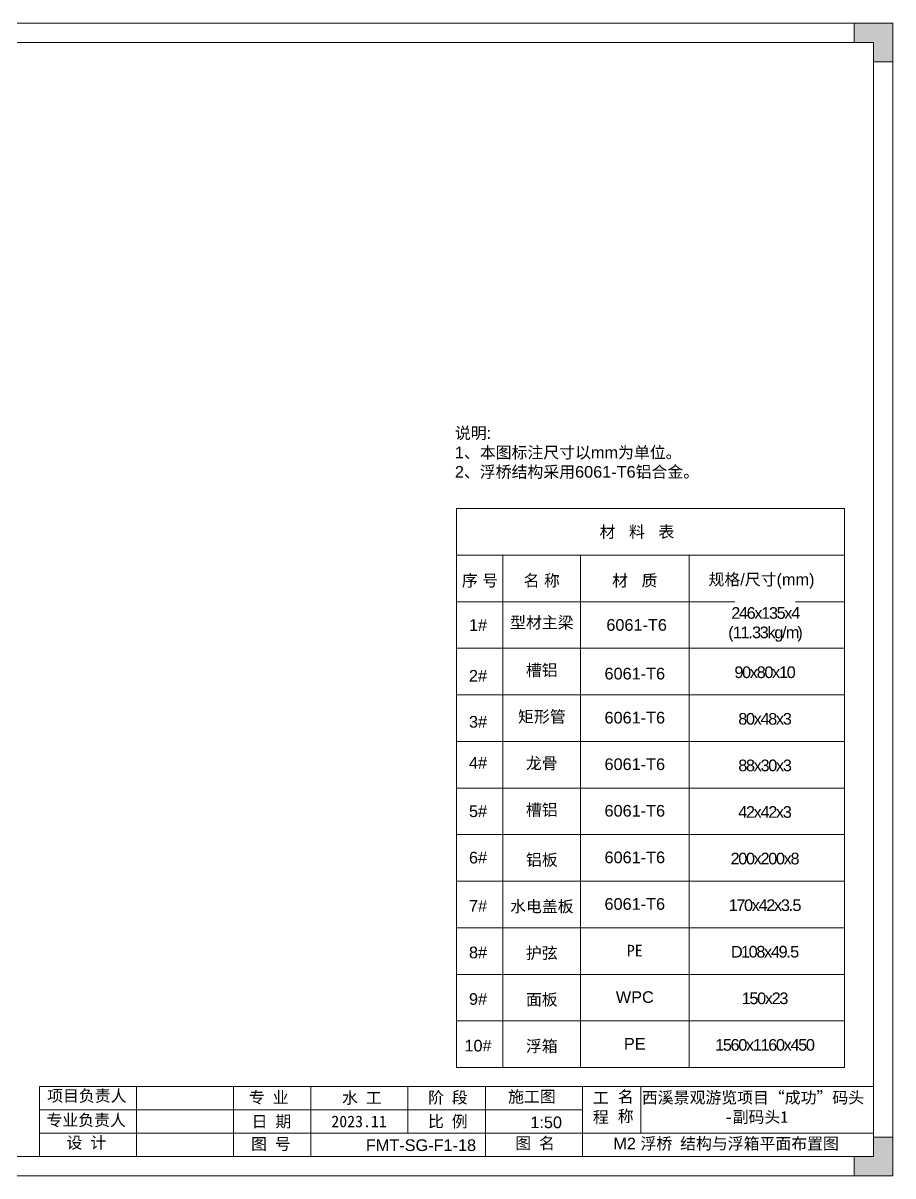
# Model space of a CAD drawing. Header units: millimetres. Extents: x 136606 to 1229059, y 82794 to 127566.
# Drawn here: x 919807 to 931017, y 112490 to 127340 of the extents above; entities that cross this region are included whole.
import ezdxf

# ---------------------------------------------------------------- set-up
doc = ezdxf.new("R2010")
doc.units = ezdxf.units.MM
doc.layers.add('图框', color=7, linetype='Continuous', lineweight=13)
doc.layers.add('文本', color=3, linetype='Continuous', lineweight=13)
doc.styles.add('Arial', font='arial.ttf')
doc.styles.get("Standard").update_dxf_attribs({"font": 'arial.ttf'})

# ---------------------------------------------------------------- blocks, each defined once
blk = doc.blocks.new('GW-TK')
at = {"layer": '图框', "linetype": 'Continuous', "lineweight": 0}
h = blk.add_hatch(color=256, dxfattribs=at)
h.dxf.hatch_style = 1
h.paths.add_polyline_path([(927593.55, 464715.01), (927593.55, 464710.01), (927598.55, 464710.01), (927598.55, 464705.01), (927603.55, 464705.01), (927603.55, 464715.01)])
h = blk.add_hatch(color=256, dxfattribs=at)
h.dxf.hatch_style = 1
h.paths.add_polyline_path([(927603.55, 464418.01), (927603.55, 464428.01), (927598.55, 464428.01), (927598.55, 464423.01), (927593.55, 464423.01), (927593.55, 464418.01)])
at = {"layer": '图框', "linetype": 'Continuous'}
for p, q in [((927383.55, 464441.02), (927383.55, 464423.01)), ((927408.55, 464441.02), (927408.55, 464423.01)), ((927433.55, 464441.02), (927433.55, 464423.01)), ((927453.55, 464441.02), (927453.55, 464423.01)), ((927478.55, 464441.02), (927478.55, 464429.01)), ((927498.55, 464441.02), (927498.55, 464423.01)), ((927523.55, 464441.02), (927523.55, 464423.01)), ((927538.55, 464441.02), (927538.55, 464429.01)), ((927383.55, 464435.01), (927523.55, 464435.01)), ((927451.56, 464429.01), (927383.55, 464429.01)), ((927383.55, 464429.01), (927598.55, 464429.01))]:
    blk.add_line(p, q, dxfattribs=at)
at = {"layer": '图框'}
for points in [[(927183.55, 464715.01), (927603.55, 464715.01), (927603.55, 464418.01), (927183.55, 464418.01)], [(927188.55, 464710.01), (927598.55, 464710.01), (927598.55, 464423.01), (927188.55, 464423.01)]]:
    blk.add_lwpolyline(points, close=True, dxfattribs=at)
at = {"layer": '图框', "linetype": 'Continuous', "lineweight": 0}
for points in [[(927598.55, 464705.01), (927598.55, 464710.01), (927593.55, 464710.01), (927593.55, 464715.01), (927603.55, 464715.01), (927603.55, 464705.01)], [(927598.55, 464428.01), (927598.55, 464423.01), (927593.55, 464423.01), (927593.55, 464418.01), (927603.55, 464418.01), (927603.55, 464428.01)]]:
    blk.add_lwpolyline(points, close=True, dxfattribs=at)
at = {"layer": '图框', "linetype": 'Continuous'}
blk.add_lwpolyline([(927383.55, 464441.02), (927598.55, 464441.02)], dxfattribs=at)
at = {"layer": '图框', "linetype": 'Continuous', "char_height": 3, "attachment_point": 1}
for s, width, heights, insert in [('{\\fSimSun|b0|i0|c134|p2;项目负责人}', 26.0225, [0], (927385.56, 464440.15)), ('{\\fSimSun|b0|i0|c134|p2;名 称}', 5.2119, [0], (927532.62, 464439.93)), ('{\\fSimSun|b0|i0|c134|p2;专 业}', 12.8345, [0], (927437.53, 464439.73)), ('{\\fSimSun|b0|i0|c134|p2;阶 段}', 17.4775, [0], (927483.73, 464439.73)), ('{\\fSimSun|b0|i0|c134|p2;工 程}', 5.2119, [0], (927526.21, 464439.66)), ('{\\fSimSun|b0|i0|c134|p2;专业负责人}', 24.6361, [2.04], (927385.39, 464433.9)), ('{\\fSimSun|b0|i0|c134|p2;日 期}', 11.224, [0], (927438.25, 464433.55)), ('{\\fSimSun|b0|i0|c134|p2;比 例}', 10.9146, [0], (927483.71, 464433.55)), ('{\\fSimSun|b0|i0|c134|p2;设 计}', 16.2353, [0], (927390.55, 464428.09)), ('{\\fSimSun|b0|i0|c134|p2;图 号}', 23.6261, [0], (927438.11, 464427.75)), ('{\\fSimSun|b0|i0|c134|p2;图 名}', 12.066, [0], (927506.19, 464427.94))]:
    blk.add_mtext_dynamic_manual_height_columns(s, width=width, gutter_width=17.5, heights=heights, dxfattribs=dict(at, insert=insert))
at = {"layer": '图框', "color": 3, "linetype": 'Continuous', "char_height": 3, "attachment_point": 1}
for s, width, insert in [('\\pt9;{\\fSimSun|b0|i0|c134|p2;施工图}', 18.6303, (927504.36, 464439.94)), ('{\\fSimSun|b0|i0|c134|p2;水 工}', 11.224, (927461.55, 464439.63)), ('\\pi0.39911,t9.39911;{\\fSimSun|b0|i0|c134|p2;西溪景观游览项目“成功”码头\\P\\pi21.75744,t30.75744;-副码头1}', 60.0149, (927538.45, 464439.71)), ('{\\fSimSun|b0|i0|c134|p2;2023.11}', 11.224, (927458.8, 464433.55))]:
    blk.add_mtext_dynamic_manual_height_columns(s, width=width, gutter_width=17.5, heights=[0], dxfattribs=dict(at, insert=insert))

msp = doc.modelspace()

# ---------------------------------------------------------------- linework, layer by layer
at = {"layer": '文本'}
for p, q in [((925391.742, 121086.8316), (925391.742, 113886.8513)), ((925391.742, 121086.8316), (930391.6767, 121086.8316)), ((930391.6767, 121086.8316), (930391.6767, 113886.8513)), ((930391.6767, 121086.8316), (930391.6767, 113886.8513)), ((930391.6767, 121086.8316), (930391.6767, 113886.8513)), ((925391.742, 120486.8513), (930391.6767, 120486.8513)), ((925991.7158, 120486.8513), (925991.7158, 113886.8513)), ((926991.6897, 120486.8513), (926991.6897, 113886.8513)), ((928391.6664, 120486.8513), (928391.6664, 113886.8513)), ((925391.742, 119886.8513), (930391.6767, 119886.8513)), ((925391.742, 119286.8513), (930391.6767, 119286.8513)), ((925391.742, 118686.8513), (930391.6767, 118686.8513)), ((925391.742, 118086.8513), (930391.6767, 118086.8513)), ((925391.742, 117486.8513), (930391.6767, 117486.8513)), ((925391.742, 116886.8513), (930391.6767, 116886.8513)), ((925391.742, 116286.8513), (930391.6767, 116286.8513)), ((925391.742, 115686.8513), (930391.6767, 115686.8513)), ((925391.742, 115086.8513), (930391.6767, 115086.8513)), ((925391.742, 114486.8513), (930391.6767, 114486.8513)), ((925391.742, 113886.8513), (930391.6767, 113886.8513))]:
    msp.add_line(p, q, dxfattribs=at)

# ---------------------------------------------------------------- block references
at = {"xscale": 50, "yscale": 50, "zscale": 50}
msp.add_blockref('GW-TK', (-45449160.4149, -23108410.2232), dxfattribs=at)

# ---------------------------------------------------------------- texts
at = {"layer": '文本', "insert": (925371.8867, 122134.7404), "char_height": 150, "attachment_point": 1, "style": 'Arial'}
msp.add_mtext_dynamic_manual_height_columns('{\\fSimSun|b0|i0|c134|p2;说明}:\\P1{\\fSimSun|b0|i0|c134|p2;、本图标注尺寸以}mm{\\fSimSun|b0|i0|c134|p2;为单位。\\P}2{\\fSimSun|b0|i0|c134|p2;、浮桥结构采用}6061-T6{\\fSimSun|b0|i0|c134|p2;铝合金。}', width=4070.735014, gutter_width=12.5, heights=[0], dxfattribs=at)
at = {"layer": '文本', "char_height": 150, "attachment_point": 5, "style": 'Arial'}
for s, insert in [(' 材   料   表 ', (927688.5164, 120779.3323)), ('序 号', (925694.974, 120151.2729)), ('名 称', (926491.2552, 120151.2729)), ('材   质', (927689.4045, 120151.2729)), ('规格/尺寸(mm)', (929323.0829, 120151.2729)), ('型材主梁', (926492.2076, 119610.4471)), ('1#', (925669.9589, 119586.2746)), ('6061-T6', (927713.8866, 119586.8655)), ('槽铝', (926492.2076, 118997.431)), ('2#', (925669.9589, 118932.6567)), ('6061-T6', (927690.3576, 118959.2682)), ('3#', (925669.9589, 118339.0393)), ('{\\fSimSun|b0|i0|c134|p2;矩形管}', (926492.2076, 118397.431)), ('6061-T6', (927690.3576, 118392.5931)), ('4#', (925669.9589, 117811.0395)), ('龙骨', (926492.2076, 117797.431)), ('6061-T6', (927690.3576, 117792.5931)), ('5#', (925669.9589, 117187.3282)), ('槽铝', (926492.2076, 117197.431)), ('6061-T6', (927690.3576, 117192.5931)), ('6#', (925669.9589, 116589.9081)), ('铝板', (926492.2076, 116553.8913)), ('6061-T6', (927690.3576, 116592.5931)), ('7#', (925669.9589, 115967.8066)), ('{\\fSimSun|b0|i0|c134|p2;水电盖板}', (926492.2076, 115953.8913)), ('6061-T6', (927690.3576, 115992.5931)), ('8#', (925669.9589, 115367.8066)), ('护弦', (926492.2076, 115353.8913)), ('{\\fSimSun|b0|i0|c134|p2;PE}', (927690.3576, 115392.5931)), ('9#', (925669.9589, 114767.8066)), ('面板', (926492.2076, 114753.8913)), ('WPC', (927690.3576, 114792.5931)), ('10#', (925669.9589, 114167.8066)), ('浮箱', (926492.2076, 114153.8913)), ('PE', (927690.3576, 114192.5931))]:
    msp.add_mtext(s, dxfattribs=dict(at, insert=insert))
at = {"layer": '文本', "color": 6}
note = msp.add_mtext_dynamic_manual_height_columns('{\\C256;1:50\\P}', width=120, gutter_width=0, heights=[124.0928, 0], dxfattribs=dict(at, insert=(926223.9907, 113255.7656), char_height=150, attachment_point=1, style='Arial'))
note = msp.add_mtext_dynamic_manual_height_columns('{\\C256;FMT-SG-F1-18\\P}', width=120, gutter_width=0, heights=[124.0928, 0], dxfattribs=dict(at, insert=(924104.6661, 112961.437), char_height=150, attachment_point=1, style='Arial'))
at = {"layer": '文本', "color": 6, "insert": (927413.861, 112982.523), "char_height": 150, "attachment_point": 1, "style": 'Arial'}
msp.add_mtext_dynamic_manual_height_columns('M2 {\\fSimSun|b0|i0|c134|p2;浮桥 结构与浮箱平面布置图}', width=3958.058362, gutter_width=18.75, heights=[0], dxfattribs=at)

# ---------------------------------------------------------------- next in the draw order: texts
at = {"layer": '文本', "char_height": 150, "attachment_point": 5, "style": 'Arial', "bg_fill": 2}
for s, insert, width in [('{\\T0.85;246x135x4 (11.33kg/m) }', (929369.2766, 119594.0382), 628.473709), ('{\\T0.85;42x42x3}', (929360.2879, 117177.3051), 445.612602)]:
    msp.add_mtext(s, dxfattribs=dict(at, insert=insert, width=width))
for s, insert in [('{\\T0.85;90x80x10}', (929360.2879, 118977.3051)), ('{\\T0.85;80x48x3}', (929360.2879, 118377.3051)), ('{\\T0.85;88x30x3}', (929360.2879, 117777.3051)), ('{\\T0.85;200x200x8}', (929360.2879, 116577.3051)), ('{\\T0.85;170x42x3.5}', (929360.2879, 115977.3051)), ('{\\T0.85;D108x49.5}', (929360.2879, 115377.3051)), ('{\\T0.85;150x23}', (929360.2879, 114777.3051)), ('{\\T0.85;1560x1160x450}', (929360.2879, 114177.3051))]:
    msp.add_mtext(s, dxfattribs=dict(at, insert=insert))

doc.saveas('drawing.dxf')
